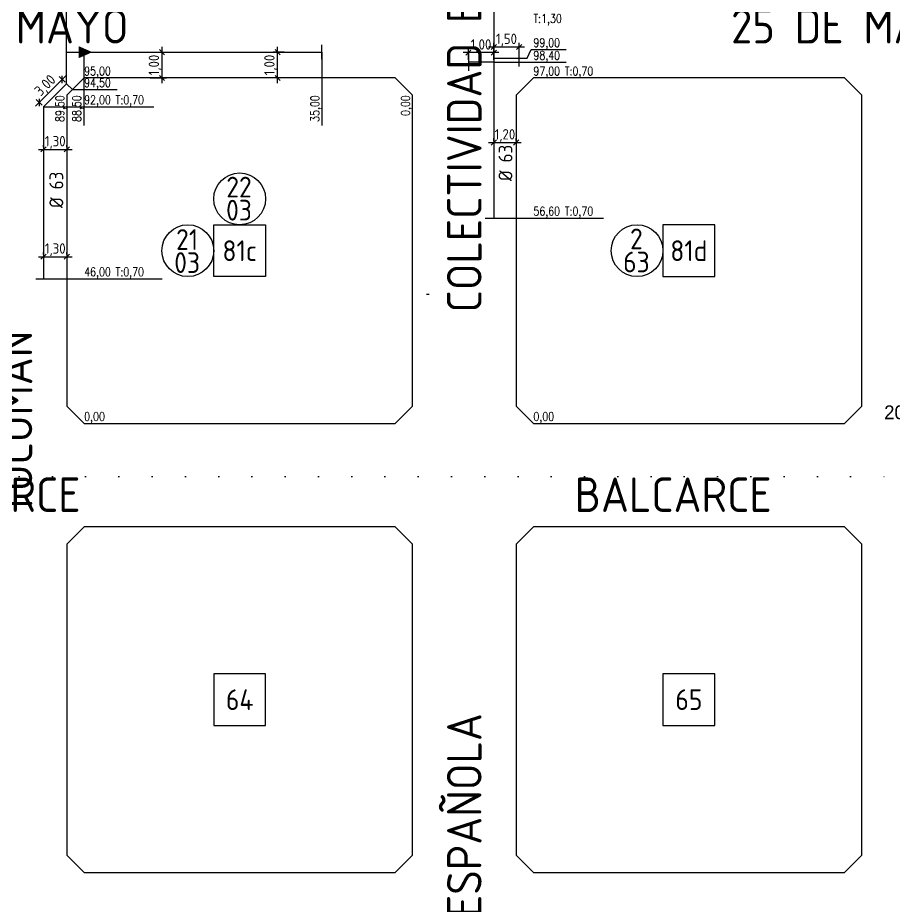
# Model space of a CAD drawing. Extents: x -48 to 13651, y -112 to 3468.
# Drawn here: x 3058 to 3311.7, y 1359.3 to 1616.6 of the extents above; entities that cross this region are included whole.
import ezdxf
from ezdxf.enums import TextEntityAlignment as Align

# ---------------------------------------------------------------- set-up
doc = ezdxf.new("R2010")
doc.units = 0
doc.header["$LTSCALE"] = 6
doc.header["$MEASUREMENT"] = 0
doc.linetypes.add('DOT2', pattern=[3.175, 0, -3.175])
doc.linetypes.add('HIDDEN', pattern=[0.375, 0.25, -0.125])
doc.layers.get('0').update_dxf_attribs({"linetype": 'CONTINUOUS'})
doc.layers.get('DEFPOINTS').update_dxf_attribs({"linetype": 'CONTINUOUS'})
for name, color, linetype in [('A50', 40, 'CONTINUOUS'), ('AMPLIACIONES', 2, 'CONTINUOUS'), ('CAS', 7, 'CONTINUOUS'), ('CAÑERIA SIN CROQUIS', 210, 'HIDDEN'), ('Caño 110mm', 170, 'CONTINUOUS'), ('MANZANAS', 7, 'CONTINUOUS'), ('NUMCASA', 12, 'CONTINUOUS'), ('NUMERO-CROQUIS', 13, 'CONTINUOUS'), ('NUMERO-MANZANA', 4, 'CONTINUOUS'), ('PROGRESIVA', 60, 'CONTINUOUS'), ('RADIO', 4, 'DOT2'), ('REDUCCIONES', 13, 'CONTINUOUS'), ('TXTDIAMETRO', 7, 'CONTINUOUS')]:
    doc.layers.add(name, color=color, linetype=linetype)
doc.layers.add('ATENCION', color=7, linetype='CONTINUOUS', plot=False)
doc.styles.add('ABADIMTCONDE', font='isocp.shx')
doc.styles.add('GEOSLAB703LTBT', font='isocp.shx', dxfattribs={"width": 0.9, "height": 8})
doc.styles.add('GOTHICE', font='GOTHICE.shx', dxfattribs={"height": 0.6})
doc.styles.add('ROMANS', font='romans.shx', dxfattribs={"width": 0.8, "height": 2.5})
doc.dimstyles.new('COTA02', dxfattribs={"dimtxt": 3, "dimasz": 1.5, "dimexe": 1.25, "dimexo": 0.625, "dimgap": 0.3, "dimtad": 1, "dimtoh": 1, "dimdsep": 46, "dimlunit": 6, "dimtxsty": 'ABADIMTCONDE', "dimblk1": 'OBLIQUE', "dimblk2": 'OBLIQUE', "dimsah": 1, "dimcen": 2.5, "dimdle": 1.5, "dimclrd": 60, "dimclre": 60, "dimclrt": 256, "dimadec": 0, "dimazin": 0, "dimtfac": 1, "dimtix": 1, "dimtofl": 0, "dimtmove": 0, "dimatfit": 0, "dimldrblk": 'OBLIQUE', "dimfxl": 1, "dimtolj": 1, "dimtzin": 0, "dimarcsym": 0})

# ---------------------------------------------------------------- blocks, each defined once
blk = doc.blocks.new('CUPLARED')
at = {"layer": 'REDUCCIONES'}
blk.add_lwpolyline([(4, 0, 0, 3.5, 0), (0, 0, 3.5, 3.5, 0)], format="xyseb", dxfattribs=at)
blk = doc.blocks.new('CUADRADO')
at = {"layer": 'NUMERO-MANZANA', "linetype": 'Continuous'}
blk.add_lwpolyline([(-7.5, -7.5), (7.5, -7.5), (7.5, 7.5), (-7.5, 7.5)], close=True, dxfattribs=at)
blk = doc.blocks.new('D63')
at = {"layer": 'TXTDIAMETRO', "color": 7, "ltscale": 0.1, "style": 'ABADIMTCONDE'}
blk.add_text('Ø 63', height=4, dxfattribs=at).set_placement((0, 0), align=Align.MIDDLE)
blk = doc.blocks.new('_OBLIQUE')
at = {"color": 0, "linetype": 'ByBlock'}
blk.add_line((-0.5, -0.5), (0.5, 0.5), dxfattribs=at)
blk = doc.blocks.new('*D1312')
at = {"layer": 'DEFPOINTS', "color": 0, "transparency": 16777216}
for p in [(3072.16, 1597.49), (3064.23, 1592.06), (3065.48, 1590.81)]:
    blk.add_point(p, dxfattribs=at)
at = {"layer": 'PROGRESIVA', "color": 60, "lineweight": -2, "transparency": 16777216}
for p, q in [((3071.97, 1599.8), (3063.17, 1591)), ((3071.72, 1597.93), (3070.03, 1599.62)), ((3065.04, 1591.26), (3063.35, 1592.95))]:
    blk.add_line(p, q, dxfattribs=at)
at = {"layer": 'PROGRESIVA', "color": 60, "lineweight": -2, "transparency": 16777216, "xscale": 1.5, "yscale": 1.5, "zscale": 1.5}
for p, rotation in [((3070.91, 1598.74), 44.97010886125829), ((3064.23, 1592.06), 224.9701088612584)]:
    blk.add_blockref('_OBLIQUE', p, dxfattribs=dict(at, rotation=rotation))
at = {"layer": 'PROGRESIVA', "transparency": 16777216, "insert": (3066.14, 1596.83), "char_height": 3, "attachment_point": 5, "rotation": 44.9701, "style": 'ABADIMTCONDE'}
blk.add_mtext('\\A1;3,00', dxfattribs=at)
blk = doc.blocks.new('*D1313')
at = {"layer": 'DEFPOINTS', "color": 0, "transparency": 16777216}
for p in [(3065.48, 1578.48), (3072.23, 1578.48), (3072.23, 1578.48)]:
    blk.add_point(p, dxfattribs=at)
at = {"layer": 'PROGRESIVA', "color": 60, "lineweight": -2, "transparency": 16777216}
for p, q in [((3065.48, 1579.11), (3065.48, 1579.73)), ((3072.23, 1579.11), (3072.23, 1579.73)), ((3063.98, 1578.48), (3073.73, 1578.48))]:
    blk.add_line(p, q, dxfattribs=at)
at = {"layer": 'PROGRESIVA', "color": 60, "lineweight": -2, "transparency": 16777216, "xscale": 1.5, "yscale": 1.5, "zscale": 1.5, "rotation": 180}
blk.add_blockref('_OBLIQUE', (3065.48, 1578.48), dxfattribs=at)
at = {"layer": 'PROGRESIVA', "color": 60, "lineweight": -2, "transparency": 16777216, "xscale": 1.5, "yscale": 1.5, "zscale": 1.5}
blk.add_blockref('_OBLIQUE', (3072.23, 1578.48), dxfattribs=at)
at = {"layer": 'PROGRESIVA', "transparency": 16777216, "insert": (3068.86, 1580.51), "char_height": 3, "attachment_point": 5, "style": 'ABADIMTCONDE'}
blk.add_mtext('\\A1;1,30', dxfattribs=at)
blk = doc.blocks.new('*D1314')
at = {"layer": 'DEFPOINTS', "color": 0, "transparency": 16777216}
for p in [(3065.48, 1547.4), (3072.23, 1547.4), (3072.23, 1547.4)]:
    blk.add_point(p, dxfattribs=at)
at = {"layer": 'PROGRESIVA', "color": 60, "lineweight": -2, "transparency": 16777216}
for p, q in [((3063.98, 1547.4), (3073.73, 1547.4)), ((3065.48, 1548.03), (3065.48, 1548.65)), ((3072.23, 1548.03), (3072.23, 1548.65))]:
    blk.add_line(p, q, dxfattribs=at)
at = {"layer": 'PROGRESIVA', "color": 60, "lineweight": -2, "transparency": 16777216, "xscale": 1.5, "yscale": 1.5, "zscale": 1.5, "rotation": 180}
blk.add_blockref('_OBLIQUE', (3065.48, 1547.4), dxfattribs=at)
at = {"layer": 'PROGRESIVA', "color": 60, "lineweight": -2, "transparency": 16777216, "xscale": 1.5, "yscale": 1.5, "zscale": 1.5}
blk.add_blockref('_OBLIQUE', (3072.23, 1547.4), dxfattribs=at)
at = {"layer": 'PROGRESIVA', "transparency": 16777216, "insert": (3068.86, 1549.43), "char_height": 3, "attachment_point": 5, "style": 'ABADIMTCONDE'}
blk.add_mtext('\\A1;1,30', dxfattribs=at)
blk = doc.blocks.new('*D1315')
at = {"layer": 'DEFPOINTS', "color": 0, "transparency": 16777216}
for p in [(3133.22, 1606.65), (3135.77, 1606.65), (3135.77, 1599.15)]:
    blk.add_point(p, dxfattribs=at)
at = {"layer": 'PROGRESIVA', "color": 60, "lineweight": -2, "transparency": 16777216}
for p, q in [((3133.22, 1597.65), (3133.22, 1608.15)), ((3135.15, 1606.65), (3131.97, 1606.65)), ((3135.15, 1599.15), (3131.97, 1599.15))]:
    blk.add_line(p, q, dxfattribs=at)
at = {"layer": 'PROGRESIVA', "color": 60, "lineweight": -2, "transparency": 16777216, "xscale": 1.5, "yscale": 1.5, "zscale": 1.5}
for p, rotation in [((3133.22, 1606.65), 90), ((3133.22, 1599.15), 270)]:
    blk.add_blockref('_OBLIQUE', p, dxfattribs=dict(at, rotation=rotation))
at = {"layer": 'PROGRESIVA', "transparency": 16777216, "insert": (3131.19, 1602.9), "char_height": 3, "attachment_point": 5, "rotation": 90, "style": 'ABADIMTCONDE'}
blk.add_mtext('\\A1;1,00', dxfattribs=at)
blk = doc.blocks.new('*D1316')
at = {"layer": 'DEFPOINTS', "color": 0, "transparency": 16777216}
for p in [(3095.76, 1606.65), (3099.78, 1606.65), (3095.76, 1599.15)]:
    blk.add_point(p, dxfattribs=at)
at = {"layer": 'PROGRESIVA', "color": 60, "lineweight": -2, "transparency": 16777216}
for p, q in [((3099.78, 1597.65), (3099.78, 1608.15)), ((3096.38, 1606.65), (3101.03, 1606.65)), ((3096.38, 1599.15), (3101.03, 1599.15))]:
    blk.add_line(p, q, dxfattribs=at)
at = {"layer": 'PROGRESIVA', "color": 60, "lineweight": -2, "transparency": 16777216, "xscale": 1.5, "yscale": 1.5, "zscale": 1.5}
for p, rotation in [((3099.78, 1606.65), 90), ((3099.78, 1599.15), 270)]:
    blk.add_blockref('_OBLIQUE', p, dxfattribs=dict(at, rotation=rotation))
at = {"layer": 'PROGRESIVA', "transparency": 16777216, "insert": (3097.76, 1602.9), "char_height": 3, "attachment_point": 5, "rotation": 90, "style": 'ABADIMTCONDE'}
blk.add_mtext('\\A1;1,00', dxfattribs=at)
blk = doc.blocks.new('*D1551')
at = {"layer": 'DEFPOINTS', "color": 0, "transparency": 16777216}
for p in [(3188.41, 1606.49), (3188.41, 1603.76), (3195.77, 1603.76)]:
    blk.add_point(p, dxfattribs=at)
at = {"layer": 'PROGRESIVA', "color": 60, "lineweight": -2, "transparency": 16777216}
for p, q in [((3197.27, 1606.49), (3186.91, 1606.49)), ((3188.41, 1604.39), (3188.41, 1607.74)), ((3195.77, 1604.39), (3195.77, 1607.74))]:
    blk.add_line(p, q, dxfattribs=at)
at = {"layer": 'PROGRESIVA', "color": 60, "lineweight": -2, "transparency": 16777216, "xscale": 1.5, "yscale": 1.5, "zscale": 1.5, "rotation": 180}
blk.add_blockref('_OBLIQUE', (3188.41, 1606.49), dxfattribs=at)
at = {"layer": 'PROGRESIVA', "color": 60, "lineweight": -2, "transparency": 16777216, "xscale": 1.5, "yscale": 1.5, "zscale": 1.5}
blk.add_blockref('_OBLIQUE', (3195.77, 1606.49), dxfattribs=at)
at = {"layer": 'PROGRESIVA', "transparency": 16777216, "insert": (3192.09, 1608.52), "char_height": 3, "attachment_point": 5, "style": 'ABADIMTCONDE'}
blk.add_mtext('\\A1;1,00', dxfattribs=at)
blk = doc.blocks.new('*D1552')
at = {"layer": 'DEFPOINTS', "color": 0, "transparency": 16777216}
for p in [(3195.77, 1608.11), (3195.77, 1604.93), (3203.12, 1604.93)]:
    blk.add_point(p, dxfattribs=at)
at = {"layer": 'PROGRESIVA', "color": 60, "lineweight": -2, "transparency": 16777216}
for p, q in [((3204.62, 1608.11), (3194.27, 1608.11)), ((3195.77, 1605.56), (3195.77, 1609.36)), ((3203.12, 1605.56), (3203.12, 1609.36))]:
    blk.add_line(p, q, dxfattribs=at)
at = {"layer": 'PROGRESIVA', "color": 60, "lineweight": -2, "transparency": 16777216, "xscale": 1.5, "yscale": 1.5, "zscale": 1.5, "rotation": 180}
blk.add_blockref('_OBLIQUE', (3195.77, 1608.11), dxfattribs=at)
at = {"layer": 'PROGRESIVA', "color": 60, "lineweight": -2, "transparency": 16777216, "xscale": 1.5, "yscale": 1.5, "zscale": 1.5}
blk.add_blockref('_OBLIQUE', (3203.12, 1608.11), dxfattribs=at)
at = {"layer": 'PROGRESIVA', "transparency": 16777216, "insert": (3199.45, 1610.14), "char_height": 3, "attachment_point": 5, "style": 'ABADIMTCONDE'}
blk.add_mtext('\\A1;1,50', dxfattribs=at)
blk = doc.blocks.new('*D1554')
at = {"layer": 'DEFPOINTS', "color": 0, "transparency": 16777216}
for p in [(3195.77, 1580.21), (3202.23, 1580.46), (3202.23, 1580.21)]:
    blk.add_point(p, dxfattribs=at)
at = {"layer": 'PROGRESIVA', "color": 60, "lineweight": -2, "transparency": 16777216}
for p, q in [((3194.27, 1580.46), (3203.73, 1580.46)), ((3195.77, 1580.84), (3195.77, 1581.71)), ((3202.23, 1580.84), (3202.23, 1581.71))]:
    blk.add_line(p, q, dxfattribs=at)
at = {"layer": 'PROGRESIVA', "color": 60, "lineweight": -2, "transparency": 16777216, "xscale": 1.5, "yscale": 1.5, "zscale": 1.5, "rotation": 180}
blk.add_blockref('_OBLIQUE', (3195.77, 1580.46), dxfattribs=at)
at = {"layer": 'PROGRESIVA', "color": 60, "lineweight": -2, "transparency": 16777216, "xscale": 1.5, "yscale": 1.5, "zscale": 1.5}
blk.add_blockref('_OBLIQUE', (3202.23, 1580.46), dxfattribs=at)
at = {"layer": 'PROGRESIVA', "transparency": 16777216, "insert": (3199, 1582.49), "char_height": 3, "attachment_point": 5, "style": 'ABADIMTCONDE'}
blk.add_mtext('\\A1;1,20', dxfattribs=at)

msp = doc.modelspace()

# ---------------------------------------------------------------- linework, layer by layer
at = {"layer": 'A50', "ltscale": 0.1}
msp.add_line((3077.091, 1606.645), (3146.024, 1606.645), dxfattribs=at)
at = {"layer": 'AMPLIACIONES', "color": 5}
for p, q in [((3195.767, 1603.764), (3188.41, 1603.764)), ((3195.767, 1604.932), (3203.125, 1604.932))]:
    msp.add_line(p, q, dxfattribs=at)
at = {"layer": 'CAS', "ltscale": 0.1}
for p, q in [((3146.024, 1604.57), (3146.024, 1608.721)), ((3188.41, 1606.264), (3188.41, 1601.264)), ((3203.125, 1602.432), (3203.125, 1607.432)), ((3193.267, 1558.592), (3198.267, 1558.592)), ((3063.285, 1541.007), (3067.672, 1541.007))]:
    msp.add_line(p, q, dxfattribs=at)
at = {"layer": 'CAÑERIA SIN CROQUIS'}
msp.add_line((3176.312, 1536.524), (3177.044, 1536.524), dxfattribs=at)
at = {"layer": 'Caño 110mm'}
msp.add_line((3195.767, 1737.037), (3195.767, 1558.592), dxfattribs=at)
at = {"layer": 'Caño 110mm', "ltscale": 0.1}
for p, q in [((3072.16, 1597.488), (3072.16, 1624.934)), ((3072.287, 1606.645), (3077.091, 1606.645)), ((3072.16, 1597.488), (3065.478, 1590.814)), ((3065.478, 1590.814), (3065.478, 1541.007))]:
    msp.add_line(p, q, dxfattribs=at)
at = {"layer": 'MANZANAS'}
for p, q in [((3077.234, 1599.145), (3072.234, 1594.145)), ((3167.234, 1599.145), (3077.234, 1599.145)), ((3172.234, 1594.145), (3167.234, 1599.145)), ((3207.234, 1599.145), (3202.234, 1594.145)), ((3297.234, 1599.145), (3207.234, 1599.145)), ((3297.234, 1599.145), (3302.234, 1594.145)), ((3072.234, 1594.145), (3072.234, 1504.145)), ((3172.234, 1504.145), (3172.234, 1594.145)), ((3202.234, 1594.145), (3202.234, 1504.145)), ((3302.234, 1504.145), (3302.234, 1594.145)), ((3072.234, 1504.145), (3077.234, 1499.145)), ((3172.234, 1504.145), (3167.234, 1499.145)), ((3207.234, 1499.145), (3202.234, 1504.145)), ((3302.234, 1504.145), (3297.234, 1499.145)), ((3077.234, 1499.145), (3167.234, 1499.145)), ((3207.234, 1499.145), (3297.234, 1499.145)), ((3077.234, 1469.145), (3072.234, 1464.145)), ((3167.234, 1469.145), (3077.234, 1469.145)), ((3167.234, 1469.145), (3172.234, 1464.145)), ((3202.234, 1464.145), (3207.234, 1469.145)), ((3297.234, 1469.145), (3207.234, 1469.145)), ((3297.234, 1469.145), (3302.234, 1464.145)), ((3072.234, 1464.145), (3072.234, 1374.145)), ((3172.234, 1374.145), (3172.234, 1464.145)), ((3202.234, 1464.145), (3202.234, 1374.145)), ((3302.234, 1374.145), (3302.234, 1464.145)), ((3072.234, 1374.145), (3077.234, 1369.145)), ((3167.234, 1369.145), (3172.234, 1374.145)), ((3202.234, 1374.145), (3207.234, 1369.145)), ((3297.234, 1369.145), (3302.234, 1374.145)), ((3077.234, 1369.145), (3167.234, 1369.145)), ((3207.234, 1369.145), (3297.234, 1369.145))]:
    msp.add_line(p, q, dxfattribs=at)
at = {"layer": 'NUMERO-CROQUIS'}
for centre in [(3122.234, 1564.145), (3107.234, 1549.145), (3237.234, 1549.145)]:
    msp.add_circle(centre, 7.5, dxfattribs=at)
at = {"layer": 'NUMERO-MANZANA'}
msp.add_lwpolyline([(3114.734, 1556.645), (3129.734, 1556.645), (3129.734, 1541.645), (3114.734, 1541.645)], close=True, dxfattribs=at)
at = {"layer": 'PROGRESIVA'}
for p, q in [((3077.091, 1606.645), (3077.091, 1585.428)), ((3146.024, 1606.645), (3146.024, 1585.428)), ((3205.449, 1604.932), (3206.573, 1607.366)), ((3206.573, 1607.366), (3216.688, 1607.366)), ((3195.767, 1603.764), (3216.688, 1603.764)), ((3203.125, 1604.932), (3205.449, 1604.932)), ((3072.16, 1597.488), (3073.868, 1595.78)), ((3073.868, 1595.78), (3086.76, 1595.78)), ((3065.478, 1590.814), (3097.368, 1590.814)), ((3195.767, 1558.592), (3227.552, 1558.592)), ((3065.478, 1541.007), (3099.785, 1541.007))]:
    msp.add_line(p, q, dxfattribs=at)
at = {"layer": 'RADIO', "color": 4, "ltscale": 0.5}
msp.add_line((2288.412, 1483.715), (3317.931, 1483.715), dxfattribs=at)

# ---------------------------------------------------------------- block references
at = {"layer": 'AMPLIACIONES', "ltscale": 0.1}
for name, p in [('CUPLARED', (3075.629, 1606.625)), ('CUADRADO', (3252.234, 1549.145)), ('CUADRADO', (3122.234, 1419.145)), ('CUADRADO', (3252.234, 1419.145))]:
    msp.add_blockref(name, p, dxfattribs=at)
at = {"layer": 'AMPLIACIONES', "ltscale": 0.1, "rotation": 90}
for p in [(3199.148, 1574.55), (3069.184, 1566.755)]:
    msp.add_blockref('D63', p, dxfattribs=at)

# ---------------------------------------------------------------- texts
at = {"layer": 'ATENCION', "style": 'GEOSLAB703LTBT'}
for s, p in [('COLECTIVIDAD ESPAÑOLA', (3187.234, 1531.251)), ('TUCUMAN', (3057.234, 1472.415)), ('COLECTIVIDAD ESPAÑOLA', (3187.234, 1272.415))]:
    msp.add_text(s, height=10, rotation=90, dxfattribs=at).set_placement(p, align=Align.MIDDLE_LEFT)
for s, p in [('25 DE MAYO', (3019.141, 1614.145)), ('25 DE MAYO', (3264.444, 1614.145)), ('BALCARCE', (3019.141, 1478.487)), ('BALCARCE', (3219.141, 1478.487))]:
    msp.add_text(s, height=10, dxfattribs=at).set_placement(p, align=Align.MIDDLE_LEFT)
at = {"layer": 'NUMCASA', "color": 12, "linetype": 'Continuous', "style": 'GOTHICE'}
msp.add_text('200', height=4, dxfattribs=at).set_placement((3313.209, 1499.145), align=Align.BOTTOM_CENTER)
at = {"layer": 'NUMERO-CROQUIS', "style": 'GEOSLAB703LTBT'}
for s, p in [('22', (3122.045, 1567.556)), ('03', (3122.045, 1560.881)), ('21', (3107.03, 1552.371)), ('2', (3237.045, 1552.556)), ('03', (3107.03, 1545.697)), ('63', (3237.045, 1545.881))]:
    msp.add_text(s, height=6, dxfattribs=at).set_placement(p, align=Align.MIDDLE)
at = {"layer": 'NUMERO-MANZANA', "style": 'GEOSLAB703LTBT'}
for s, p in [('81c', (3122.234, 1549.145)), ('81d', (3252.234, 1549.145)), ('64', (3122.234, 1419.145)), ('65', (3252.234, 1419.145))]:
    msp.add_text(s, height=6, dxfattribs=at).set_placement(p, align=Align.MIDDLE)
at = {"layer": 'PROGRESIVA', "style": 'ROMANS', "width": 0.8}
for s, p in [('T:1,30', (3207.234, 1614.355)), ('99,00', (3207.234, 1607.366)), ('98,40', (3207.234, 1603.685)), ('95,00', (3077.234, 1599.145)), ('97,00 T:0,70', (3207.234, 1599.145)), ('94,50', (3077.234, 1595.78)), ('92,00 T:0,70', (3077.234, 1590.814)), ('56,60 T:0,70', (3207.234, 1558.592)), ('46,00 T:0,70', (3077.234, 1541.007)), ('0,00', (3077.234, 1499.145)), ('0,00', (3207.234, 1499.145))]:
    msp.add_text(s, height=2.5, dxfattribs=at).set_placement(p, align=Align.BOTTOM_LEFT)
for s, p in [('89,50', (3072.234, 1594.145)), ('88,50', (3077.091, 1594.145)), ('35,00', (3146.024, 1594.145)), ('0,00', (3172.234, 1594.145))]:
    msp.add_text(s, height=2.5, rotation=90, dxfattribs=at).set_placement(p, align=Align.BOTTOM_RIGHT)

# ---------------------------------------------------------------- dimensions: what is measured, and where the dimension line sits
at = {"layer": 'PROGRESIVA'}
for base, p1, p2, text, picture, middle in [((3188.41, 1606.493), (3195.767, 1603.764), (3188.41, 1603.764), '1,00', '*D1551', (3192.089, 1608.518)), ((3195.767, 1608.115), (3203.125, 1604.932), (3195.767, 1604.932), '1,50', '*D1552', (3199.446, 1610.14)), ((3072.234, 1578.483), (3065.478, 1578.483), (3072.234, 1578.483), '1,30', '*D1313', (3068.856, 1580.508)), ((3202.234, 1580.461), (3195.767, 1580.211), (3202.234, 1580.211), '1,20', '*D1554', (3199.001, 1582.486)), ((3072.234, 1547.405), (3065.478, 1547.405), (3072.234, 1547.405), '1,30', '*D1314', (3068.856, 1549.43))]:
    dim = msp.add_linear_dim(base=base, p1=p1, p2=p2, text=text, dimstyle='COTA02', dxfattribs=at)
    dim.commit()
    dim.dimension.update_dxf_attribs({"geometry": picture, "text_midpoint": middle})
for base, p1, p2, picture, middle in [((3099.785, 1606.645), (3095.756, 1599.145), (3095.756, 1606.645), '*D1316', (3097.76, 1602.895)), ((3133.219, 1606.645), (3135.77, 1599.145), (3135.77, 1606.645), '*D1315', (3131.194, 1602.895))]:
    dim = msp.add_linear_dim(base=base, p1=p1, p2=p2, angle=90, text='1,00', dimstyle='COTA02', dxfattribs=at)
    dim.commit()
    dim.dimension.update_dxf_attribs({"geometry": picture, "text_midpoint": middle})
dim = msp.add_aligned_dim(p1=(3072.16, 1597.488), p2=(3065.478, 1590.814), distance=-1.767, text='3,00', dimstyle='COTA02', dxfattribs=at)
dim.commit()
dim.dimension.update_dxf_attribs({"geometry": '*D1312', "text_midpoint": (3066.139, 1596.834)})

doc.saveas('drawing.dxf')
